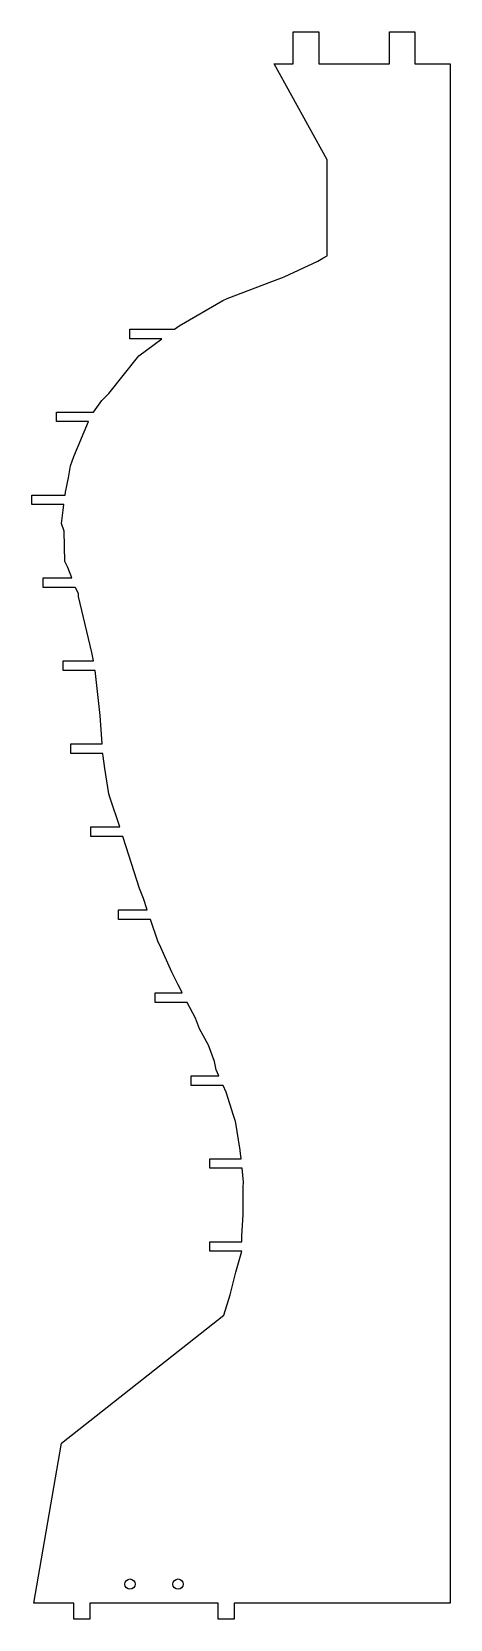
# Model space of a CAD drawing. Header units: metres. Extents: x -131 to 0, y -95 to 401.
import ezdxf

# ---------------------------------------------------------------- set-up
doc = ezdxf.new("R2010")
doc.units = ezdxf.units.M

msp = doc.modelspace()

# ---------------------------------------------------------------- linework, layer by layer
msp.add_lwpolyline([(-70.72, 0), (-68.72, 6.38), (-68.72, 6.38), (-66.98, 13.43), (-66.98, 13.43), (-65.03, 20), (-75.03, 20), (-75.03, 23), (-65.03, 23), (-65.03, 24.87), (-65.03, 24.87), (-64.62, 31.39), (-64.62, 31.39), (-64.64, 40.12), (-64.64, 40.12), (-64.57, 41.64), (-64.57, 41.64), (-65.02, 45.93), (-75.02, 45.93), (-75.02, 48.93), (-65.33, 48.93), (-65.43, 49.81), (-65.43, 49.81), (-65.55, 51.44), (-65.55, 51.44), (-65.57, 51.65), (-65.57, 51.65), (-67.1, 60.65), (-67.1, 60.65), (-67.18, 60.89), (-67.18, 60.89), (-67.73, 62.45), (-67.73, 62.45), (-69.98, 69.75), (-69.98, 69.75), (-70.93, 71.86), (-80.93, 71.86), (-80.93, 74.86), (-72.28, 74.86), (-73.08, 76.66), (-73.08, 76.66), (-73.64, 79.27), (-73.64, 79.27), (-75.5, 84.38), (-75.5, 84.38), (-78.29, 89.55), (-78.29, 89.55), (-79.5, 92.84), (-79.5, 92.84), (-82.1, 97.78), (-92.1, 97.78), (-92.1, 100.78), (-83.67, 100.78), (-84.46, 102.29), (-84.46, 102.29), (-84.94, 103.23), (-84.94, 103.23), (-86.98, 107.2), (-86.98, 107.2), (-90.38, 114.94), (-90.38, 114.94), (-91.3, 116.91), (-91.3, 116.91), (-93.61, 123.71), (-103.61, 123.71), (-103.61, 126.71), (-94.62, 126.71), (-95.82, 130.25), (-95.82, 130.25), (-97.02, 133.4), (-97.02, 133.4), (-101.22, 146.41), (-101.22, 146.41), (-102.2, 149.64), (-112.2, 149.64), (-112.2, 152.64), (-103.19, 152.64), (-106.18, 161.6), (-106.18, 161.6), (-106.57, 162.92), (-106.57, 162.92), (-107.91, 170.87), (-107.91, 170.87), (-108.42, 174.73), (-108.42, 174.73), (-108.44, 175.33), (-108.44, 175.33), (-108.46, 175.57), (-118.46, 175.57), (-118.46, 178.57), (-108.67, 178.57), (-109.32, 187.4), (-109.32, 187.4), (-109.69, 191.22), (-109.69, 191.22), (-110.9, 201.49), (-120.9, 201.49), (-120.9, 204.49), (-111.37, 204.49), (-111.87, 207.14), (-111.87, 207.14), (-116.1, 224.63), (-116.1, 224.63), (-116.12, 225.56), (-116.12, 225.56), (-117.07, 227.38), (-117.07, 227.38), (-117.08, 227.42), (-127.08, 227.42), (-127.08, 230.42), (-118.17, 230.42), (-119.37, 233.74), (-119.37, 233.74), (-120.36, 235.58), (-120.36, 235.58), (-120.59, 245.06), (-120.59, 245.06), (-121.39, 247.46), (-121.39, 247.46), (-120.92, 251.64), (-120.92, 251.64), (-120.67, 253.35), (-130.67, 253.35), (-130.67, 256.35), (-120.24, 256.35), (-120.11, 257.24), (-120.11, 257.24), (-119.18, 261.77), (-119.18, 261.77), (-118.62, 265.45), (-118.62, 265.45), (-117.51, 268.43), (-117.51, 268.43), (-112.91, 279.28), (-122.91, 279.28), (-122.91, 282.28), (-111.39, 282.28), (-108.79, 285.85), (-108.79, 285.85), (-106.65, 288.04), (-106.65, 288.04), (-97.2, 299.84), (-97.2, 299.84), (-90.08, 305.21), (-100.08, 305.21), (-100.08, 308.21), (-86.08, 308.21), (-84.65, 309.2), (-84.65, 309.2), (-71.04, 317.13), (-71.04, 317.13), (-69.61, 317.79), (-69.61, 317.79), (-55.7, 323.1), (-55.7, 323.1), (-52.33, 324.31), (-52.33, 324.31), (-51.86, 324.56), (-51.86, 324.56), (-41.38, 329.45), (-41.38, 329.45), (-39.8, 330.37), (-39.8, 330.37), (-38.43, 331.13), (-38.43, 361.13), (-55, 391.13), (-49, 391.13), (-49, 401.13), (-41, 401.13), (-41, 391.13), (-19, 391.13), (-19, 401.13), (-11, 401.13), (-11, 391.13), (0, 391.13), (0, 331.13), (0, 0), (0, -90), (-67.5, -90), (-67.5, -95), (-72.5, -95), (-72.5, -90), (-112.5, -90), (-112.5, -95), (-117.5, -95), (-117.5, -90), (-130, -90), (-121.39, -40)], close=True)
for centre in [(-100, -84), (-85, -84)]:
    msp.add_circle(centre, 1.6)

doc.saveas('drawing.dxf')
